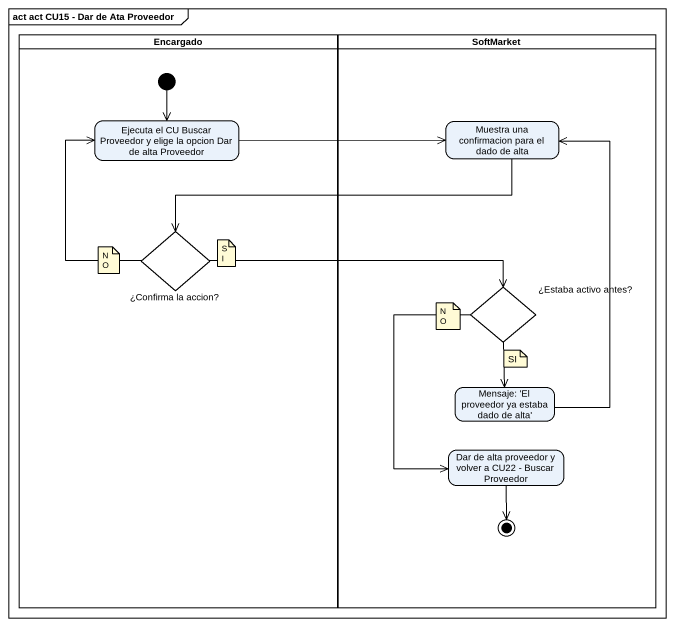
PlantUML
@startuml
mainframe act act CU15 - Dar de Ata Proveedor
hide empty description
state Encargado <<partition>> {
  state "Ejecuta el CU Buscar Proveedor y elige la opcion Dar de alta Proveedor" as Ejecuta_el_CU_Buscar
  state "¿Confirma la accion?" as Confirma_la_accion <<choice>>
  [*] --> Ejecuta_el_CU_Buscar
}
state SoftMarket <<partition>> {
  state "Muestra una confirmacion para el dado de alta" as Muestra_una_confirmacion
  state "¿Estaba activo antes?" as Estaba_activo_antes <<choice>>
  state "Mensaje: 'El proveedor ya estaba dado de alta'" as Mensaje_El_proveedor_ya
  state "Dar de alta proveedor y volver a CU22 - Buscar Proveedor" as Dar_de_alta_proveedor_y
  Dar_de_alta_proveedor_y --> [*]
}
Ejecuta_el_CU_Buscar -right-> Muestra_una_confirmacion
Muestra_una_confirmacion -left-> Confirma_la_accion
Confirma_la_accion -up-> Ejecuta_el_CU_Buscar
Confirma_la_accion -right-> Estaba_activo_antes
Estaba_activo_antes --> Mensaje_El_proveedor_ya
Estaba_activo_antes --> Dar_de_alta_proveedor_y
Mensaje_El_proveedor_ya -up-> Muestra_una_confirmacion
note as N1
  NO
end note
note as N2
  SI
end note
note as N3
  NO
end note
note as N4
  SI
end note
@enduml
